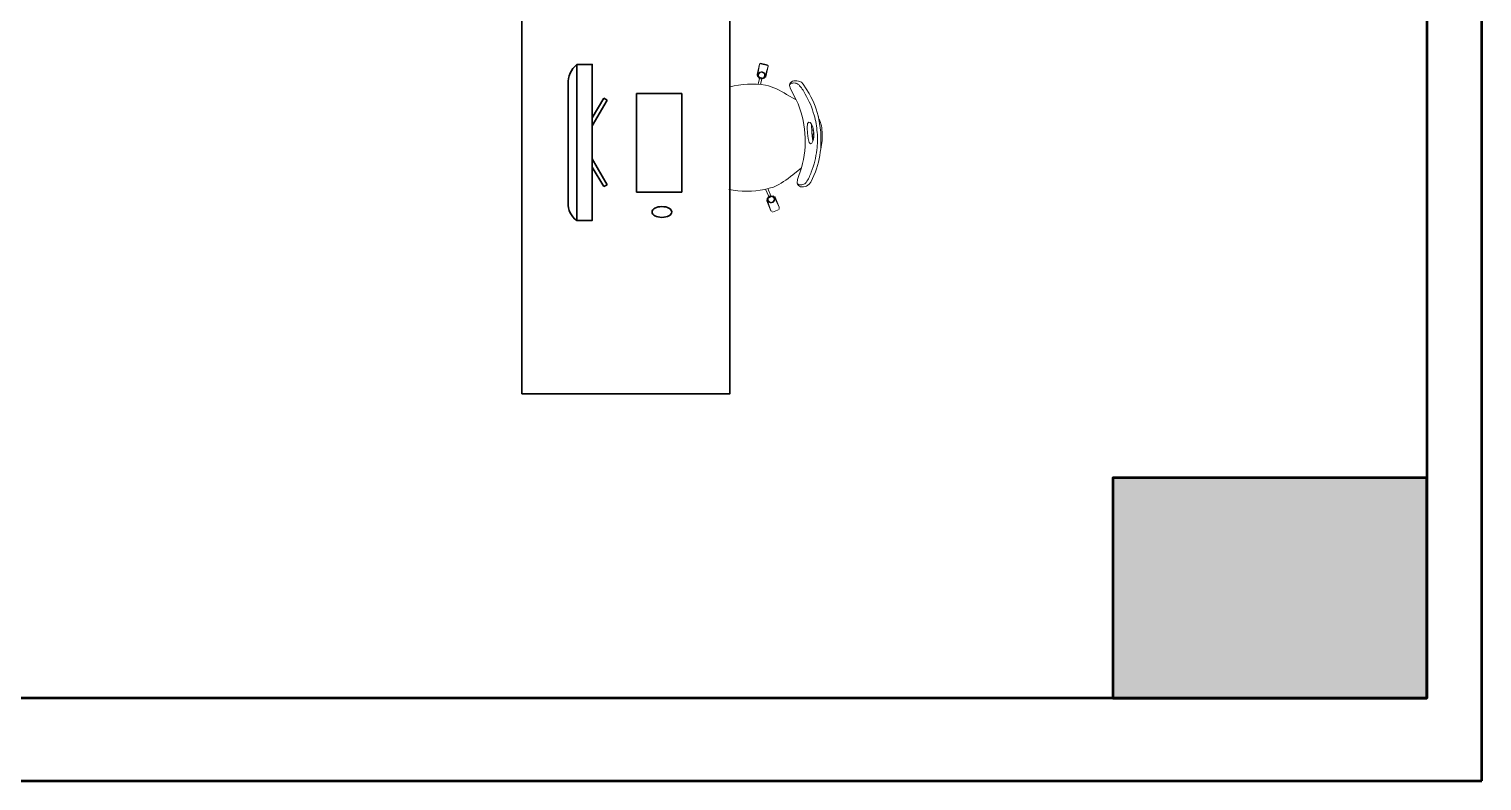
# Model space of a CAD drawing. Header units: millimetres. Extents: x 521 to 148073, y -17811 to 32040.
# Drawn here: x 75278 to 80697, y 1225 to 4030 of the extents above; entities that cross this region are included whole.
import ezdxf

# ---------------------------------------------------------------- set-up
doc = ezdxf.new("R2010")
doc.units = ezdxf.units.MM
for name, color, linetype, lineweight in [('nabytek', 7, 'Continuous', 30), ('OAP280', 2, 'Continuous', 53), ('OAP417', 2, 'Continuous', 0)]:
    doc.layers.add(name, color=color, linetype=linetype, lineweight=lineweight)
doc.layers.add('srafa', color=7, linetype='Continuous')

msp = doc.modelspace()

# ---------------------------------------------------------------- linework, layer by layer
at = {"layer": 'nabytek'}
for p, q in [((78032.8, 3895.8), (78006.5, 3901.9)), ((77289, 3381.9), (77289, 3831.1)), ((77421.7, 3772.4), (77378.9, 3699.3)), ((77378.9, 3668.8), (77434.6, 3765.1)), ((77434.6, 3765.1), (77421.7, 3772.4)), ((77378.9, 3545.9), (77434.6, 3449.6)), ((77421.7, 3442.3), (77378.9, 3515.4)), ((77434.6, 3449.6), (77421.7, 3442.3))]:
    msp.add_line(p, q, dxfattribs=at)
for points in [[(77116.1, 2668.7), (77116.1, 4472.5), (77891.4, 4472.5), (77891.4, 2668.7)], [(77320.7, 3898.2), (77378.9, 3898.2), (77378.9, 3316.5), (77320.7, 3316.5)], [(77544.3, 3789.7), (77712.4, 3789.7), (77712.4, 3422), (77544.3, 3422)]]:
    msp.add_lwpolyline(points, close=True, dxfattribs=at)
at = {"layer": 'nabytek', "lineweight": 13}
for points in [[(77993.2, 3860.1), (78002.5, 3899.5), (77995, 3852.7)], [(77995.7, 3856), (77993.6, 3857.5), (77993.2, 3860.1)], [(78021.2, 3846.6), (78018.5, 3847.2), (78006.7, 3850), (77995, 3852.7)], [(78026, 3852.4), (78035.3, 3891.7), (78021.2, 3846.6)], [(78032.8, 3895.8), (78034.9, 3894.3), (78035.3, 3891.7)], [(77997.1, 3824.2), (78002.7, 3846.2)], [(78006, 3823.5), (78010.6, 3844.1)], [(78117.8, 3807.3), (78114.6, 3819.4)], [(78117.8, 3807.3), (78114.6, 3819.4)], [(78114.9, 3821.6), (78118.5, 3826.1)], [(78114.9, 3821.6), (78118.5, 3826.1)], [(78117.8, 3807.3), (78139.6, 3766.5)], [(78117.8, 3807.3), (78139.6, 3766.5)], [(78148, 3836.4), (78158.9, 3831.5), (78165.9, 3824.3), (78188.2, 3789.2)], [(78148, 3836.4), (78158.9, 3831.5), (78165.9, 3824.3), (78188.2, 3789.2)], [(78139.6, 3766.5), (78103.3, 3786.6)], [(78139.6, 3766.5), (78103.3, 3786.6)], [(78220.9, 3708.1), (78224.2, 3694.5)], [(78220.9, 3708.1), (78224.2, 3694.5)], [(78224.2, 3694.5), (78231.5, 3645.7), (78231.8, 3596.3)], [(78224.2, 3694.5), (78231.5, 3645.7)], [(78224.2, 3694.5), (78231.5, 3645.7), (78231.8, 3596.3)], [(78224.2, 3694.5), (78231.5, 3645.7)], [(78180.4, 3662.3), (78181.7, 3677.6), (78186.1, 3683.4), (78191.8, 3681.2), (78196.6, 3674.9)], [(78180.4, 3662.3), (78181.7, 3677.6), (78186.1, 3683.4), (78191.8, 3681.2), (78196.6, 3674.9)], [(78180.4, 3662.3), (78181.7, 3677.6)], [(78180.4, 3662.3), (78181.7, 3677.6)], [(78180.4, 3662.3), (78181.4, 3641.8)], [(78183.5, 3621.4), (78181.4, 3641.8), (78180.4, 3662.3)], [(78180.4, 3662.3), (78181.4, 3641.8)], [(78183.5, 3621.4), (78181.4, 3641.8), (78180.4, 3662.3)], [(78181.4, 3641.8), (78183.5, 3621.4)], [(78181.4, 3641.8), (78183.5, 3621.4)], [(78191.8, 3681.2), (78196.6, 3674.9), (78191.8, 3681.2), (78186.1, 3683.4)], [(78191.8, 3681.2), (78196.6, 3674.9), (78191.8, 3681.2), (78186.1, 3683.4)], [(78197.7, 3643.1), (78196.6, 3674.9)], [(78197.7, 3643.1), (78196.6, 3674.9)], [(78196.7, 3656.2), (78202.9, 3656.7)], [(78196.9, 3652.6), (78204.2, 3649.6), (78204.7, 3646.3), (78199, 3628.3)], [(78201.5, 3611.5), (78197.7, 3643.1)], [(78201.5, 3611.5), (78197.7, 3643.1)], [(78231.5, 3645.7), (78231.8, 3596.3)], [(78231.5, 3645.7), (78231.8, 3596.3)], [(78187.2, 3606.5), (78183.5, 3621.4)], [(78201.5, 3611.5), (78197.8, 3604.6), (78192.4, 3601.4), (78187.2, 3606.5), (78183.5, 3621.4)], [(78187.2, 3606.5), (78183.5, 3621.4)], [(78201.5, 3611.5), (78197.8, 3604.6), (78192.4, 3601.4), (78187.2, 3606.5), (78183.5, 3621.4)], [(78192.4, 3601.4), (78187.2, 3606.5), (78192.4, 3601.4), (78197.8, 3604.6)], [(78192.4, 3601.4), (78187.2, 3606.5), (78192.4, 3601.4), (78197.8, 3604.6)], [(78204.8, 3629.3), (78199.2, 3626.2)], [(78204.5, 3626.4), (78199.2, 3626)], [(78199.7, 3622.6), (78204, 3623)], [(78230.7, 3582.4), (78230.6, 3582.4)], [(78230.7, 3582.4), (78230.6, 3582.4)], [(78126.5, 3486.7), (78159.3, 3512.2)], [(78126.5, 3486.7), (78159.3, 3512.2)], [(78142.7, 3456.1), (78144, 3468.6)], [(78142.7, 3456.1), (78144, 3468.6)], [(78159.3, 3512.2), (78144, 3468.6)], [(78159.3, 3512.2), (78144, 3468.6)], [(78210.8, 3497.2), (78194.1, 3459.1), (78188.3, 3451), (78178.3, 3444.5)], [(78210.8, 3497.2), (78194.1, 3459.1), (78188.3, 3451), (78178.3, 3444.5)], [(78025, 3432.7), (78036.8, 3405.1)], [(78033.8, 3434.8), (78044.3, 3408.4)], [(78147.6, 3450), (78143.3, 3454)], [(78147.6, 3450), (78143.3, 3454)], [(78029.6, 3389.9), (78044.8, 3352.4), (78030.2, 3397.4)], [(78029.6, 3389.9), (78029.6, 3392.4), (78031.4, 3394.3)], [(78055.2, 3407.5), (78052.6, 3406.5), (78041.4, 3401.9), (78030.2, 3397.4)], [(78060.8, 3402.5), (78076, 3365.1), (78055.2, 3407.5)], [(78076, 3365.1), (78076, 3362.5), (78074.2, 3360.7)], [(78075.4, 3357.6), (78050.5, 3347.4)]]:
    msp.add_lwpolyline(points, dxfattribs=at)
at = {"layer": 'nabytek'}
for centre, radius, start, end in [((77381.6, 3828.3), 92.7, 131.0903, 181.6783), ((77361.1, 3376.5), 72.3, 175.6855, 236.0418)]:
    msp.add_arc(centre, radius, start, end, dxfattribs=at)
at = {"layer": 'nabytek', "lineweight": 13}
for centre, radius, start, end in [((77974.1, 3495.9), 329.1, 81.0504, 104.5536), ((77974.1, 3495.9), 329.1, 81.0504, 104.5536), ((77953.9, 3553.7), 276.7, 57.339, 75.0494), ((77953.9, 3553.7), 276.7, 57.339, 75.0494), ((78130.3, 3803.9), 25.2, 79.5095, 117.9407), ((78130.3, 3803.9), 25.2, 79.5095, 117.9407), ((78130.3, 3803.9), 25.2, 79.5095, 117.9407), ((78130.3, 3803.9), 25.2, 79.5095, 117.9407), ((78139.1, 3783.9), 53.2, 80.3322, 105.1518), ((78139.1, 3783.9), 53.2, 80.3322, 105.1518), ((78133.5, 3806.6), 22.1, 47.1546, 86.3375), ((78133.5, 3806.6), 22.1, 47.1546, 86.3375), ((78133.5, 3806.6), 22.1, 47.1546, 86.3375), ((78133.5, 3806.6), 22.1, 47.1546, 86.3375), ((78003.1, 3694.5), 194, 28.794, 41.4214), ((78003.1, 3694.5), 194, 28.794, 41.4214), ((78003.1, 3694.5), 194, 28.794, 41.4214), ((78003.1, 3694.5), 194, 28.794, 41.4214), ((77805.2, 3613), 368, 4.3791, 24.6532), ((77805.2, 3613), 368, 4.3791, 24.6532), ((77805.2, 3613), 368, 4.3791, 24.6532), ((77805.2, 3613), 368, 4.3791, 24.6532), ((77875, 3616.4), 343.9, 15.6034, 29.9223), ((77875, 3616.4), 343.9, 15.6034, 29.9223), ((77875, 3616.4), 343.9, 15.6034, 29.9223), ((77875, 3616.4), 343.9, 15.6034, 29.9223), ((77877, 3616.7), 355.9, 12.6255, 28.9984), ((77877, 3616.7), 355.9, 12.6255, 28.9984), ((77891.5, 3619.8), 327.1, 4.3529, 15.7986), ((77891.5, 3619.8), 327.1, 4.3529, 15.7986), ((77891.5, 3619.8), 327.1, 4.3529, 15.7986), ((77891.5, 3619.8), 327.1, 4.3529, 15.7986), ((77805.2, 3612.5), 368, 344.192, 4.4662), ((77805.2, 3612.5), 368, 344.192, 4.4662), ((77805.2, 3612.5), 368, 344.192, 4.4662), ((77805.2, 3612.5), 368, 344.192, 4.4662), ((78114.4, 3636.2), 90.8, 4.721, 25.2388), ((78114.4, 3636.2), 90.8, 4.721, 25.2388), ((78114.3, 3637.1), 90.8, 343.6066, 4.1247), ((78114.3, 3637.1), 90.8, 343.6066, 4.1247), ((77891.6, 3619), 327.1, 353.0467, 4.4922), ((77891.6, 3619), 327.1, 353.0467, 4.4922), ((77891.6, 3619), 327.1, 353.0467, 4.4922), ((77891.6, 3619), 327.1, 353.0467, 4.4922), ((78047.4, 3630.4), 189.4, 345.3185, 4.7441), ((78047.4, 3630.4), 189.4, 345.3185, 4.7441), ((77874.8, 3619.9), 343.9, 338.9229, 353.2418), ((77874.8, 3619.9), 343.9, 338.9229, 353.2418), ((77874.8, 3619.9), 343.9, 338.9229, 353.2418), ((77874.8, 3619.9), 343.9, 338.9229, 353.2418), ((77876.7, 3619.8), 355.9, 339.8467, 356.2196), ((77876.7, 3619.8), 355.9, 339.8467, 356.2196), ((77943.1, 3694), 276.7, 293.7964, 311.5067), ((77943.1, 3694), 276.7, 293.7964, 311.5067), ((78013.3, 3562.4), 194, 327.4248, 340.0501), ((78013.3, 3562.4), 194, 327.4248, 340.0501), ((78013.3, 3562.4), 194, 327.4248, 340.0501), ((78013.3, 3562.4), 194, 327.4248, 340.0501), ((77934, 3601.4), 175.2, 254.969, 265.8878), ((77934, 3601.4), 175.2, 254.969, 265.8878), ((77954.2, 3754.1), 329.1, 264.2916, 287.7947), ((77954.2, 3754.1), 329.1, 264.2916, 287.7947), ((78155.9, 3473.8), 25.2, 250.9045, 289.3357), ((78155.9, 3473.8), 25.2, 250.9045, 289.3357), ((78155.9, 3473.8), 25.2, 250.9045, 289.3357), ((78155.9, 3473.8), 25.2, 250.9045, 289.3357), ((78161.4, 3494.9), 53.2, 263.6868, 288.5143), ((78161.4, 3494.9), 53.2, 263.6868, 288.5143), ((78159.4, 3471.7), 22.1, 282.5077, 321.6906), ((78159.4, 3471.7), 22.1, 282.5077, 321.6906), ((78159.4, 3471.7), 22.1, 282.5077, 321.6906), ((78159.4, 3471.7), 22.1, 282.5077, 321.6906)]:
    msp.add_arc(centre, radius, start, end, dxfattribs=at)
at = {"layer": 'nabytek'}
msp.add_ellipse((77638.4, 3347.7), major_axis=(36.8, 0), ratio=0.550267, dxfattribs=at)
at = {"layer": 'nabytek', "lineweight": 13}
for points in [[(78002.5, 3899.4), (78002.7, 3901.1), (78005, 3902.5), (78006.5, 3901.9)], [(77996.5, 3856.5), (77995.3, 3863.1), (78002.2, 3871.1), (78008.9, 3871)], [(78011, 3844.1), (78004.4, 3842.9), (77996.3, 3849.8), (77996.5, 3856.5)], [(78005.5, 3847), (78000.4, 3848.6), (77996.9, 3856.1), (77999, 3861.1)], [(77999, 3861.1), (78000.2, 3866.3), (78007.4, 3870.4), (78012.6, 3868.7)], [(78008.9, 3871), (78015.4, 3872.2), (78023.5, 3865.2), (78023.4, 3858.6)], [(78021.3, 3855.8), (78020.9, 3850.5), (78014.5, 3845.3), (78009.2, 3846.1)], [(78023.4, 3858.6), (78024.5, 3852), (78017.6, 3843.9), (78011, 3844.1)], [(78012.6, 3868.7), (78017.9, 3867.9), (78022.5, 3861.1), (78021.3, 3855.8)], [(78026, 3852.4), (78025.8, 3850.7), (78023.5, 3849.3), (78022, 3849.9)], [(78114.6, 3819.4), (78114.4, 3822), (78116.1, 3825.1), (78118.5, 3826.1)], [(78114.6, 3819.4), (78114.4, 3822), (78116.1, 3825.1), (78118.5, 3826.1)], [(78114.9, 3821.6), (78115.2, 3827.3), (78119.7, 3833.3), (78125.2, 3835.3)], [(78114.9, 3821.6), (78115.2, 3827.3), (78119.7, 3833.3), (78125.2, 3835.3)], [(78224.2, 3694.5), (78229.5, 3688.6), (78234.7, 3667.3), (78236.2, 3646.1)], [(78224.2, 3694.5), (78229.5, 3688.6), (78234.7, 3667.3), (78236.2, 3646.1)], [(78147.6, 3450), (78145.1, 3450.7), (78142.9, 3453.5), (78142.7, 3456.1)], [(78147.6, 3450), (78145.1, 3450.7), (78142.9, 3453.5), (78142.7, 3456.1)], [(78155.6, 3442), (78149.9, 3443.1), (78144.5, 3448.3), (78143.3, 3454)], [(78155.6, 3442), (78149.9, 3443.1), (78144.5, 3448.3), (78143.3, 3454)], [(78032.3, 3393.9), (78031.1, 3400.5), (78038, 3408.6), (78044.7, 3408.4)], [(78046.7, 3381.5), (78040.2, 3380.3), (78032.1, 3387.3), (78032.3, 3393.9)], [(78035.5, 3389.8), (78032.6, 3394.4), (78034.9, 3402.3), (78039.7, 3404.7)], [(78050, 3384.3), (78045.2, 3381.9), (78037.5, 3384.8), (78035.5, 3389.8)], [(78039.7, 3404.7), (78051.2, 3409.6), (78059.3, 3402.7), (78059.1, 3396)], [(78043.2, 3406.1), (78048.3, 3407.8), (78055.5, 3403.6), (78056.6, 3398.4)], [(78044.7, 3408.4), (78057.9, 3405.2), (78060.3, 3404.1), (78060.8, 3402.5)], [(78059.1, 3396), (78060.3, 3389.4), (78053.4, 3381.4), (78046.7, 3381.5)], [(78056.6, 3398.4), (78058.7, 3393.4), (78055.1, 3385.9), (78050, 3384.3)], [(78049.2, 3350.6), (78047.7, 3349.8), (78045.3, 3350.8), (78044.8, 3352.4)]]:
    msp.add_open_spline(points, degree=3, dxfattribs=at)
at = {"layer": 'OAP280'}
for p, q in [((80696.9, 1224.9), (80696.8, 31959.1)), ((80491.1, 31753.5), (80491.3, 1533.5)), ((80491.3, 1533.5), (6790.9, 1533.2)), ((520.6, 1224.9), (80696.9, 1224.9))]:
    msp.add_line(p, q, dxfattribs=at)
at = {"layer": 'OAP280', "flags": 128}
msp.add_lwpolyline([(79320.4, 1533.5), (80491.3, 1533.5), (80491.2, 2355.8), (79320.4, 2355.8), (79320.4, 1533.5)], close=True, dxfattribs=at)
at = {"layer": 'OAP280'}
msp.add_solid([(80491.3, 1533.5), (79320.4, 1533.5), (80491.2, 2355.8), (79320.4, 2355.8)], dxfattribs=at)
at = {"layer": 'OAP417', "lineweight": 40}
for p, q in [((80696.9, 1224.8), (80696.8, 31959.1)), ((80491.3, 1533.5), (80491.1, 31753.5)), ((80491.3, 1533.5), (6790.9, 1533.2)), ((80696.9, 1224.8), (520.6, 1224.9))]:
    msp.add_line(p, q, dxfattribs=at)
at = {"layer": 'srafa'}
for p, q in [((80696.8, 31959.1), (80696.9, 1224.8)), ((80491.3, 1533.5), (80491.1, 31753.5)), ((6790.9, 1533.2), (80491.3, 1533.5)), ((80696.9, 1224.8), (520.6, 1224.9))]:
    msp.add_line(p, q, dxfattribs=at)

doc.saveas('drawing.dxf')
